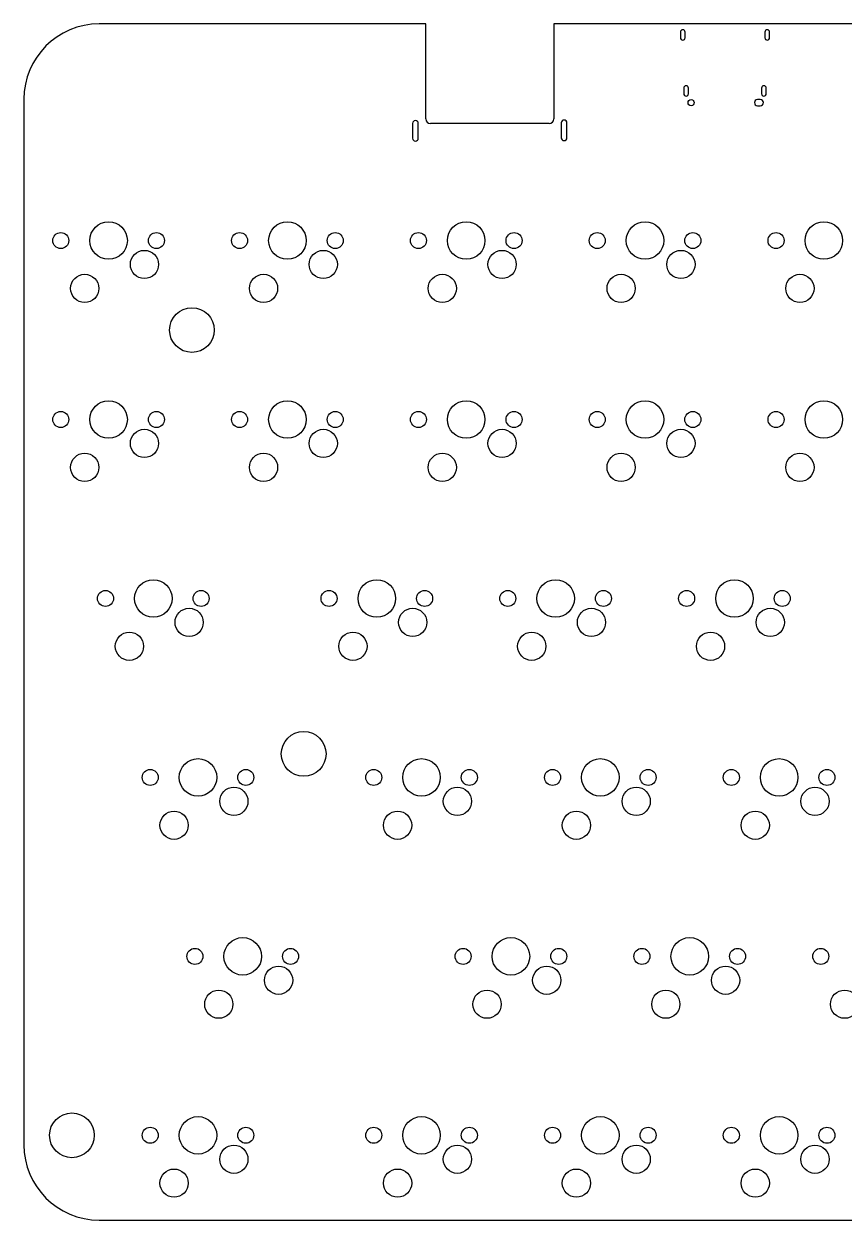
# Model space of a CAD drawing. Extents: x 1 to 300, y -114 to 13.
# Drawn here: x 1 to 88.2, y -114 to 13 of the extents above; entities that cross this region are included whole.
import ezdxf

# ---------------------------------------------------------------- set-up
doc = ezdxf.new("R2010")
doc.units = 0
doc.layers.add('Part__Feature439', color=7, linetype='CONTINUOUS')

msp = doc.modelspace()

# ---------------------------------------------------------------- linework, layer by layer
at = {"layer": 'Part__Feature439'}
for p, q in [((43.7, 13), (9, 13)), ((43.7, 13, 1.6), (9, 13, 1.6)), ((9, 13), (9, 13, 1.6)), ((43.7, 13), (9, 13)), ((9, 13), (9, 13, 1.6)), ((43.7, 13, 1.6), (9, 13, 1.6)), ((43.7, 10.9), (43.7, 13)), ((43.7, 10.9, 1.6), (43.7, 13, 1.6)), ((43.7, 13), (43.7, 13, 1.6)), ((43.7, 10.9), (43.7, 13)), ((43.7, 13), (43.7, 13, 1.6)), ((43.7, 10.9, 1.6), (43.7, 13, 1.6)), ((57.3, 13), (57.3, 10.9)), ((243.7, 13), (57.3, 13)), ((243.7, 13, 1.6), (57.3, 13, 1.6)), ((57.3, 13, 1.6), (57.3, 10.9, 1.6)), ((243.7, 13), (57.3, 13)), ((57.3, 13), (57.3, 13, 1.6)), ((243.7, 13, 1.6), (57.3, 13, 1.6)), ((57.3, 13), (57.3, 13, 1.6)), ((57.3, 13), (57.3, 10.9)), ((57.3, 13, 1.6), (57.3, 10.9, 1.6)), ((70.76, 12.14), (70.76, 11.54)), ((70.76, 12.14, 1.6), (70.76, 11.54, 1.6)), ((70.76, 12.14), (70.76, 12.14, 1.6)), ((70.76, 12.14), (70.76, 12.14, 1.6)), ((70.76, 12.14, 1.6), (70.76, 11.54, 1.6)), ((70.76, 12.14), (70.76, 11.54)), ((70.76, 11.54), (70.76, 11.54, 1.6)), ((70.76, 11.54), (70.76, 11.54, 1.6)), ((71.26, 11.54), (71.26, 12.14)), ((71.26, 11.54, 1.6), (71.26, 12.14, 1.6)), ((71.26, 12.14), (71.26, 12.14, 1.6)), ((71.26, 11.54, 1.6), (71.26, 12.14, 1.6)), ((71.26, 12.14), (71.26, 12.14, 1.6)), ((71.26, 11.54), (71.26, 12.14)), ((71.26, 11.54), (71.26, 11.54, 1.6)), ((71.26, 11.54), (71.26, 11.54, 1.6)), ((79.74, 12.14), (79.74, 11.54)), ((79.74, 12.14, 1.6), (79.74, 11.54, 1.6)), ((79.74, 12.14), (79.74, 12.14, 1.6)), ((79.74, 12.14), (79.74, 12.14, 1.6)), ((79.74, 12.14, 1.6), (79.74, 11.54, 1.6)), ((79.74, 12.14), (79.74, 11.54)), ((79.74, 11.54), (79.74, 11.54, 1.6)), ((79.74, 11.54), (79.74, 11.54, 1.6)), ((80.24, 11.54), (80.24, 12.14)), ((80.24, 11.54, 1.6), (80.24, 12.14, 1.6)), ((80.24, 12.14), (80.24, 12.14, 1.6)), ((80.24, 11.54, 1.6), (80.24, 12.14, 1.6)), ((80.24, 12.14), (80.24, 12.14, 1.6)), ((80.24, 11.54), (80.24, 12.14)), ((80.24, 11.54), (80.24, 11.54, 1.6)), ((80.24, 11.54), (80.24, 11.54, 1.6)), ((43.7, 2.92), (43.7, 10.9)), ((43.7, 2.92, 1.6), (43.7, 10.9, 1.6)), ((43.7, 2.92), (43.7, 10.9)), ((43.7, 10.9), (43.7, 10.9, 1.6)), ((43.7, 2.92, 1.6), (43.7, 10.9, 1.6)), ((43.7, 10.9), (43.7, 10.9, 1.6)), ((57.3, 10.9), (57.3, 2.92)), ((57.3, 10.9, 1.6), (57.3, 2.92, 1.6)), ((57.3, 10.9), (57.3, 10.9, 1.6)), ((57.3, 10.9), (57.3, 10.9, 1.6)), ((57.3, 10.9), (57.3, 2.92)), ((57.3, 10.9, 1.6), (57.3, 2.92, 1.6)), ((71.12, 6.19), (71.12, 5.59)), ((71.12, 6.19, 1.6), (71.12, 5.59, 1.6)), ((71.12, 6.19), (71.12, 6.19, 1.6)), ((71.12, 6.19), (71.12, 6.19, 1.6)), ((71.12, 6.19, 1.6), (71.12, 5.59, 1.6)), ((71.12, 6.19), (71.12, 5.59)), ((71.12, 5.59), (71.12, 5.59, 1.6)), ((71.12, 5.59), (71.12, 5.59, 1.6)), ((71.62, 5.59), (71.62, 6.19)), ((71.62, 5.59, 1.6), (71.62, 6.19, 1.6)), ((71.62, 6.19), (71.62, 6.19, 1.6)), ((71.62, 5.59, 1.6), (71.62, 6.19, 1.6)), ((71.62, 6.19), (71.62, 6.19, 1.6)), ((71.62, 5.59), (71.62, 6.19)), ((71.62, 5.59), (71.62, 5.59, 1.6)), ((71.62, 5.59), (71.62, 5.59, 1.6)), ((79.38, 6.19), (79.38, 5.59)), ((79.38, 6.19, 1.6), (79.38, 5.59, 1.6)), ((79.38, 6.19), (79.38, 6.19, 1.6)), ((79.38, 6.19), (79.38, 6.19, 1.6)), ((79.38, 6.19, 1.6), (79.38, 5.59, 1.6)), ((79.38, 6.19), (79.38, 5.59)), ((79.38, 5.59), (79.38, 5.59, 1.6)), ((79.38, 5.59), (79.38, 5.59, 1.6)), ((79.88, 5.59), (79.88, 6.19)), ((79.88, 5.59, 1.6), (79.88, 6.19, 1.6)), ((79.88, 6.19), (79.88, 6.19, 1.6)), ((79.88, 5.59, 1.6), (79.88, 6.19, 1.6)), ((79.88, 6.19), (79.88, 6.19, 1.6)), ((79.88, 5.59), (79.88, 6.19)), ((79.88, 5.59), (79.88, 5.59, 1.6)), ((79.88, 5.59), (79.88, 5.59, 1.6)), ((1, 5), (1, -106)), ((1, 5, 1.6), (1, -106, 1.6)), ((1, 5), (1, 5, 1.6)), ((1, 5), (1, -106)), ((1, 5, 1.6), (1, -106, 1.6)), ((1, 5), (1, 5, 1.6)), ((71.575, 4.64), (71.575, 4.64, 1.6)), ((71.575, 4.64), (71.575, 4.64, 1.6)), ((79.25, 4.965), (78.95, 4.965)), ((79.25, 4.965, 1.6), (78.95, 4.965, 1.6)), ((79.25, 4.965, 1.6), (78.95, 4.965, 1.6)), ((78.95, 4.965), (78.95, 4.965, 1.6)), ((79.25, 4.965), (78.95, 4.965)), ((78.95, 4.965), (78.95, 4.965, 1.6)), ((78.95, 4.315), (79.25, 4.315)), ((78.95, 4.315, 1.6), (79.25, 4.315, 1.6)), ((78.95, 4.315), (78.95, 4.315, 1.6)), ((78.95, 4.315, 1.6), (79.25, 4.315, 1.6)), ((78.95, 4.315), (79.25, 4.315)), ((78.95, 4.315), (78.95, 4.315, 1.6)), ((79.25, 4.965), (79.25, 4.965, 1.6)), ((79.25, 4.965), (79.25, 4.965, 1.6)), ((79.25, 4.315), (79.25, 4.315, 1.6)), ((79.25, 4.315), (79.25, 4.315, 1.6)), ((43.7, 2.92), (43.7, 2.92, 1.6)), ((43.7, 2.92), (43.7, 2.92, 1.6)), ((57.3, 2.92), (57.3, 2.92, 1.6)), ((57.3, 2.92), (57.3, 2.92, 1.6)), ((42.3, 2.44), (42.3, 0.86)), ((42.3, 2.44, 1.6), (42.3, 0.86, 1.6)), ((42.3, 2.44), (42.3, 2.44, 1.6)), ((42.3, 2.44, 1.6), (42.3, 0.86, 1.6)), ((42.3, 2.44), (42.3, 0.86)), ((42.3, 2.44), (42.3, 2.44, 1.6)), ((42.9, 0.86), (42.9, 2.44)), ((42.9, 0.86, 1.6), (42.9, 2.44, 1.6)), ((42.9, 0.86, 1.6), (42.9, 2.44, 1.6)), ((42.9, 2.44), (42.9, 2.44, 1.6)), ((42.9, 0.86), (42.9, 2.44)), ((42.9, 2.44), (42.9, 2.44, 1.6)), ((56.8, 2.42), (44.2, 2.42)), ((56.8, 2.42, 1.6), (44.2, 2.42, 1.6)), ((56.8, 2.42), (44.2, 2.42)), ((44.2, 2.42), (44.2, 2.42, 1.6)), ((56.8, 2.42, 1.6), (44.2, 2.42, 1.6)), ((44.2, 2.42), (44.2, 2.42, 1.6)), ((56.8, 2.42), (56.8, 2.42, 1.6)), ((56.8, 2.42), (56.8, 2.42, 1.6)), ((58.1, 2.49), (58.1, 0.91)), ((58.1, 2.49, 1.6), (58.1, 0.91, 1.6)), ((58.1, 2.49), (58.1, 2.49, 1.6)), ((58.1, 2.49, 1.6), (58.1, 0.91, 1.6)), ((58.1, 2.49), (58.1, 0.91)), ((58.1, 2.49), (58.1, 2.49, 1.6)), ((58.7, 0.91), (58.7, 2.49)), ((58.7, 0.91, 1.6), (58.7, 2.49, 1.6)), ((58.7, 0.91, 1.6), (58.7, 2.49, 1.6)), ((58.7, 2.49), (58.7, 2.49, 1.6)), ((58.7, 0.91), (58.7, 2.49)), ((58.7, 2.49), (58.7, 2.49, 1.6)), ((42.3, 0.86), (42.3, 0.86, 1.6)), ((42.3, 0.86), (42.3, 0.86, 1.6)), ((42.9, 0.86), (42.9, 0.86, 1.6)), ((42.9, 0.86), (42.9, 0.86, 1.6)), ((58.1, 0.91), (58.1, 0.91, 1.6)), ((58.1, 0.91), (58.1, 0.91, 1.6)), ((58.7, 0.91), (58.7, 0.91, 1.6)), ((58.7, 0.91), (58.7, 0.91, 1.6)), ((4.0691, -10), (4.0691, -10, 1.6)), ((4.0691, -10), (4.0691, -10, 1.6)), ((8.0061, -10), (8.0061, -10, 1.6)), ((8.0061, -10), (8.0061, -10, 1.6)), ((14.2291, -10), (14.2291, -10, 1.6)), ((14.2291, -10), (14.2291, -10, 1.6)), ((23.0691, -10), (23.0691, -10, 1.6)), ((23.0691, -10), (23.0691, -10, 1.6)), ((27.0061, -10), (27.0061, -10, 1.6)), ((27.0061, -10), (27.0061, -10, 1.6)), ((33.2291, -10), (33.2291, -10, 1.6)), ((33.2291, -10), (33.2291, -10, 1.6)), ((42.0691, -10), (42.0691, -10, 1.6)), ((42.0691, -10), (42.0691, -10, 1.6)), ((46.0061, -10), (46.0061, -10, 1.6)), ((46.0061, -10), (46.0061, -10, 1.6)), ((52.2291, -10), (52.2291, -10, 1.6)), ((52.2291, -10), (52.2291, -10, 1.6)), ((61.0691, -10), (61.0691, -10, 1.6)), ((61.0691, -10), (61.0691, -10, 1.6)), ((65.0061, -10), (65.0061, -10, 1.6)), ((65.0061, -10), (65.0061, -10, 1.6)), ((71.2291, -10), (71.2291, -10, 1.6)), ((71.2291, -10), (71.2291, -10, 1.6)), ((80.0691, -10), (80.0691, -10, 1.6)), ((80.0691, -10), (80.0691, -10, 1.6)), ((84.0061, -10), (84.0061, -10, 1.6)), ((84.0061, -10), (84.0061, -10, 1.6)), ((12.31, -12.54), (12.31, -12.54, 1.6)), ((12.31, -12.54), (12.31, -12.54, 1.6)), ((31.31, -12.54), (31.31, -12.54, 1.6)), ((31.31, -12.54), (31.31, -12.54, 1.6)), ((50.31, -12.54), (50.31, -12.54, 1.6)), ((50.31, -12.54), (50.31, -12.54, 1.6)), ((69.31, -12.54), (69.31, -12.54, 1.6)), ((69.31, -12.54), (69.31, -12.54, 1.6)), ((5.96, -15.08), (5.96, -15.08, 1.6)), ((5.96, -15.08), (5.96, -15.08, 1.6)), ((24.96, -15.08), (24.96, -15.08, 1.6)), ((24.96, -15.08), (24.96, -15.08, 1.6)), ((43.96, -15.08), (43.96, -15.08, 1.6)), ((43.96, -15.08), (43.96, -15.08, 1.6)), ((62.96, -15.08), (62.96, -15.08, 1.6)), ((62.96, -15.08), (62.96, -15.08, 1.6)), ((81.96, -15.08), (81.96, -15.08, 1.6)), ((81.96, -15.08), (81.96, -15.08, 1.6)), ((16.4767, -19.5058), (16.4767, -19.5058, 1.6)), ((16.4767, -19.5058), (16.4767, -19.5058, 1.6)), ((4.0691, -29), (4.0691, -29, 1.6)), ((4.0691, -29), (4.0691, -29, 1.6)), ((8.0061, -29), (8.0061, -29, 1.6)), ((8.0061, -29), (8.0061, -29, 1.6)), ((14.2291, -29), (14.2291, -29, 1.6)), ((14.2291, -29), (14.2291, -29, 1.6)), ((23.0691, -29), (23.0691, -29, 1.6)), ((23.0691, -29), (23.0691, -29, 1.6)), ((27.0061, -29), (27.0061, -29, 1.6)), ((27.0061, -29), (27.0061, -29, 1.6)), ((33.2291, -29), (33.2291, -29, 1.6)), ((33.2291, -29), (33.2291, -29, 1.6)), ((42.0691, -29), (42.0691, -29, 1.6)), ((42.0691, -29), (42.0691, -29, 1.6)), ((46.0061, -29), (46.0061, -29, 1.6)), ((46.0061, -29), (46.0061, -29, 1.6)), ((52.2291, -29), (52.2291, -29, 1.6)), ((52.2291, -29), (52.2291, -29, 1.6)), ((61.0691, -29), (61.0691, -29, 1.6)), ((61.0691, -29), (61.0691, -29, 1.6)), ((65.0061, -29), (65.0061, -29, 1.6)), ((65.0061, -29), (65.0061, -29, 1.6)), ((71.2291, -29), (71.2291, -29, 1.6)), ((71.2291, -29), (71.2291, -29, 1.6)), ((80.0691, -29), (80.0691, -29, 1.6)), ((80.0691, -29), (80.0691, -29, 1.6)), ((84.0061, -29), (84.0061, -29, 1.6)), ((84.0061, -29), (84.0061, -29, 1.6)), ((12.31, -31.54), (12.31, -31.54, 1.6)), ((12.31, -31.54), (12.31, -31.54, 1.6)), ((31.31, -31.54), (31.31, -31.54, 1.6)), ((31.31, -31.54), (31.31, -31.54, 1.6)), ((50.31, -31.54), (50.31, -31.54, 1.6)), ((50.31, -31.54), (50.31, -31.54, 1.6)), ((69.31, -31.54), (69.31, -31.54, 1.6)), ((69.31, -31.54), (69.31, -31.54, 1.6)), ((5.96, -34.08), (5.96, -34.08, 1.6)), ((5.96, -34.08), (5.96, -34.08, 1.6)), ((24.96, -34.08), (24.96, -34.08, 1.6)), ((24.96, -34.08), (24.96, -34.08, 1.6)), ((43.96, -34.08), (43.96, -34.08, 1.6)), ((43.96, -34.08), (43.96, -34.08, 1.6)), ((62.96, -34.08), (62.96, -34.08, 1.6)), ((62.96, -34.08), (62.96, -34.08, 1.6)), ((81.96, -34.08), (81.96, -34.08, 1.6)), ((81.96, -34.08), (81.96, -34.08, 1.6)), ((8.8191, -48), (8.8191, -48, 1.6)), ((8.8191, -48), (8.8191, -48, 1.6)), ((12.7561, -48), (12.7561, -48, 1.6)), ((12.7561, -48), (12.7561, -48, 1.6)), ((18.9791, -48), (18.9791, -48, 1.6)), ((18.9791, -48), (18.9791, -48, 1.6)), ((32.5691, -48), (32.5691, -48, 1.6)), ((32.5691, -48), (32.5691, -48, 1.6)), ((36.5061, -48), (36.5061, -48, 1.6)), ((36.5061, -48), (36.5061, -48, 1.6)), ((42.7291, -48), (42.7291, -48, 1.6)), ((42.7291, -48), (42.7291, -48, 1.6)), ((51.5691, -48), (51.5691, -48, 1.6)), ((51.5691, -48), (51.5691, -48, 1.6)), ((55.5061, -48), (55.5061, -48, 1.6)), ((55.5061, -48), (55.5061, -48, 1.6)), ((61.7291, -48), (61.7291, -48, 1.6)), ((61.7291, -48), (61.7291, -48, 1.6)), ((70.5691, -48), (70.5691, -48, 1.6)), ((70.5691, -48), (70.5691, -48, 1.6)), ((74.5061, -48), (74.5061, -48, 1.6)), ((74.5061, -48), (74.5061, -48, 1.6)), ((80.7291, -48), (80.7291, -48, 1.6)), ((80.7291, -48), (80.7291, -48, 1.6)), ((17.06, -50.54), (17.06, -50.54, 1.6)), ((17.06, -50.54), (17.06, -50.54, 1.6)), ((40.81, -50.54), (40.81, -50.54, 1.6)), ((40.81, -50.54), (40.81, -50.54, 1.6)), ((59.81, -50.54), (59.81, -50.54, 1.6)), ((59.81, -50.54), (59.81, -50.54, 1.6)), ((78.81, -50.54), (78.81, -50.54, 1.6)), ((78.81, -50.54), (78.81, -50.54, 1.6)), ((10.71, -53.08), (10.71, -53.08, 1.6)), ((10.71, -53.08), (10.71, -53.08, 1.6)), ((34.46, -53.08), (34.46, -53.08, 1.6)), ((34.46, -53.08), (34.46, -53.08, 1.6)), ((53.46, -53.08), (53.46, -53.08, 1.6)), ((53.46, -53.08), (53.46, -53.08, 1.6)), ((72.46, -53.08), (72.46, -53.08, 1.6)), ((72.46, -53.08), (72.46, -53.08, 1.6)), ((28.3517, -64.5), (28.3517, -64.5, 1.6)), ((28.3517, -64.5), (28.3517, -64.5, 1.6)), ((13.5691, -67), (13.5691, -67, 1.6)), ((13.5691, -67), (13.5691, -67, 1.6)), ((17.5061, -67), (17.5061, -67, 1.6)), ((17.5061, -67), (17.5061, -67, 1.6)), ((23.7291, -67), (23.7291, -67, 1.6)), ((23.7291, -67), (23.7291, -67, 1.6)), ((37.3191, -67), (37.3191, -67, 1.6)), ((37.3191, -67), (37.3191, -67, 1.6)), ((41.2561, -67), (41.2561, -67, 1.6)), ((41.2561, -67), (41.2561, -67, 1.6)), ((47.4791, -67), (47.4791, -67, 1.6)), ((47.4791, -67), (47.4791, -67, 1.6)), ((56.3191, -67), (56.3191, -67, 1.6)), ((56.3191, -67), (56.3191, -67, 1.6)), ((60.2561, -67), (60.2561, -67, 1.6)), ((60.2561, -67), (60.2561, -67, 1.6)), ((66.4791, -67), (66.4791, -67, 1.6)), ((66.4791, -67), (66.4791, -67, 1.6)), ((75.3191, -67), (75.3191, -67, 1.6)), ((75.3191, -67), (75.3191, -67, 1.6)), ((79.2561, -67), (79.2561, -67, 1.6)), ((79.2561, -67), (79.2561, -67, 1.6)), ((85.4791, -67), (85.4791, -67, 1.6)), ((85.4791, -67), (85.4791, -67, 1.6)), ((21.81, -69.54), (21.81, -69.54, 1.6)), ((21.81, -69.54), (21.81, -69.54, 1.6)), ((45.56, -69.54), (45.56, -69.54, 1.6)), ((45.56, -69.54), (45.56, -69.54, 1.6)), ((64.56, -69.54), (64.56, -69.54, 1.6)), ((64.56, -69.54), (64.56, -69.54, 1.6)), ((83.56, -69.54), (83.56, -69.54, 1.6)), ((83.56, -69.54), (83.56, -69.54, 1.6)), ((15.46, -72.08), (15.46, -72.08, 1.6)), ((15.46, -72.08), (15.46, -72.08, 1.6)), ((39.21, -72.08), (39.21, -72.08, 1.6)), ((39.21, -72.08), (39.21, -72.08, 1.6)), ((58.21, -72.08), (58.21, -72.08, 1.6)), ((58.21, -72.08), (58.21, -72.08, 1.6)), ((77.21, -72.08), (77.21, -72.08, 1.6)), ((77.21, -72.08), (77.21, -72.08, 1.6)), ((18.3191, -86), (18.3191, -86, 1.6)), ((18.3191, -86), (18.3191, -86, 1.6)), ((22.2561, -86), (22.2561, -86, 1.6)), ((22.2561, -86), (22.2561, -86, 1.6)), ((28.4791, -86), (28.4791, -86, 1.6)), ((28.4791, -86), (28.4791, -86, 1.6)), ((46.8191, -86), (46.8191, -86, 1.6)), ((46.8191, -86), (46.8191, -86, 1.6)), ((50.7561, -86), (50.7561, -86, 1.6)), ((50.7561, -86), (50.7561, -86, 1.6)), ((56.9791, -86), (56.9791, -86, 1.6)), ((56.9791, -86), (56.9791, -86, 1.6)), ((65.8191, -86), (65.8191, -86, 1.6)), ((65.8191, -86), (65.8191, -86, 1.6)), ((69.7561, -86), (69.7561, -86, 1.6)), ((69.7561, -86), (69.7561, -86, 1.6)), ((75.9791, -86), (75.9791, -86, 1.6)), ((75.9791, -86), (75.9791, -86, 1.6)), ((84.8191, -86), (84.8191, -86, 1.6)), ((84.8191, -86), (84.8191, -86, 1.6)), ((26.56, -88.54), (26.56, -88.54, 1.6)), ((26.56, -88.54), (26.56, -88.54, 1.6)), ((55.06, -88.54), (55.06, -88.54, 1.6)), ((55.06, -88.54), (55.06, -88.54, 1.6)), ((74.06, -88.54), (74.06, -88.54, 1.6)), ((74.06, -88.54), (74.06, -88.54, 1.6)), ((20.21, -91.08), (20.21, -91.08, 1.6)), ((20.21, -91.08), (20.21, -91.08, 1.6)), ((48.71, -91.08), (48.71, -91.08, 1.6)), ((48.71, -91.08), (48.71, -91.08, 1.6)), ((67.71, -91.08), (67.71, -91.08, 1.6)), ((67.71, -91.08), (67.71, -91.08, 1.6)), ((86.71, -91.08), (86.71, -91.08, 1.6)), ((86.71, -91.08), (86.71, -91.08, 1.6)), ((3.7267, -105), (3.7267, -105, 1.6)), ((3.7267, -105), (3.7267, -105, 1.6)), ((13.5691, -105), (13.5691, -105, 1.6)), ((13.5691, -105), (13.5691, -105, 1.6)), ((17.5061, -105), (17.5061, -105, 1.6)), ((17.5061, -105), (17.5061, -105, 1.6)), ((23.7291, -105), (23.7291, -105, 1.6)), ((23.7291, -105), (23.7291, -105, 1.6)), ((37.3191, -105), (37.3191, -105, 1.6)), ((37.3191, -105), (37.3191, -105, 1.6)), ((41.2561, -105), (41.2561, -105, 1.6)), ((41.2561, -105), (41.2561, -105, 1.6)), ((47.4791, -105), (47.4791, -105, 1.6)), ((47.4791, -105), (47.4791, -105, 1.6)), ((56.3191, -105), (56.3191, -105, 1.6)), ((56.3191, -105), (56.3191, -105, 1.6)), ((60.2561, -105), (60.2561, -105, 1.6)), ((60.2561, -105), (60.2561, -105, 1.6)), ((66.4791, -105), (66.4791, -105, 1.6)), ((66.4791, -105), (66.4791, -105, 1.6)), ((75.3191, -105), (75.3191, -105, 1.6)), ((75.3191, -105), (75.3191, -105, 1.6)), ((79.2561, -105), (79.2561, -105, 1.6)), ((79.2561, -105), (79.2561, -105, 1.6)), ((85.4791, -105), (85.4791, -105, 1.6)), ((85.4791, -105), (85.4791, -105, 1.6)), ((1, -106), (1, -106, 1.6)), ((1, -106), (1, -106, 1.6)), ((21.81, -107.54), (21.81, -107.54, 1.6)), ((21.81, -107.54), (21.81, -107.54, 1.6)), ((45.56, -107.54), (45.56, -107.54, 1.6)), ((45.56, -107.54), (45.56, -107.54, 1.6)), ((64.56, -107.54), (64.56, -107.54, 1.6)), ((64.56, -107.54), (64.56, -107.54, 1.6)), ((83.56, -107.54), (83.56, -107.54, 1.6)), ((83.56, -107.54), (83.56, -107.54, 1.6)), ((15.46, -110.08), (15.46, -110.08, 1.6)), ((15.46, -110.08), (15.46, -110.08, 1.6)), ((39.21, -110.08), (39.21, -110.08, 1.6)), ((39.21, -110.08), (39.21, -110.08, 1.6)), ((58.21, -110.08), (58.21, -110.08, 1.6)), ((58.21, -110.08), (58.21, -110.08, 1.6)), ((77.21, -110.08), (77.21, -110.08, 1.6)), ((77.21, -110.08), (77.21, -110.08, 1.6)), ((9, -114), (292, -114)), ((9, -114, 1.6), (292, -114, 1.6)), ((9, -114), (9, -114, 1.6)), ((9, -114), (292, -114)), ((9, -114, 1.6), (292, -114, 1.6)), ((9, -114), (9, -114, 1.6))]:
    msp.add_line(p, q, dxfattribs=at)
for centre, radius in [((71.9, 4.64), 0.325), ((71.9, 4.64), 0.325), ((71.9, 4.64), 0.325), ((71.9, 4.64), 0.325), ((10, -10), 1.9939), ((10, -10), 1.9939), ((10, -10), 1.9939), ((10, -10), 1.9939), ((29, -10), 1.9939), ((29, -10), 1.9939), ((29, -10), 1.9939), ((29, -10), 1.9939), ((48, -10), 1.9939), ((48, -10), 1.9939), ((48, -10), 1.9939), ((48, -10), 1.9939), ((67, -10), 1.9939), ((67, -10), 1.9939), ((67, -10), 1.9939), ((67, -10), 1.9939), ((86, -10), 1.9939), ((86, -10), 1.9939), ((86, -10), 1.9939), ((86, -10), 1.9939), ((4.92, -10), 0.8509), ((4.92, -10), 0.8509), ((4.92, -10), 0.8509), ((4.92, -10), 0.8509), ((15.08, -10), 0.8509), ((15.08, -10), 0.8509), ((15.08, -10), 0.8509), ((15.08, -10), 0.8509), ((23.92, -10), 0.8509), ((23.92, -10), 0.8509), ((23.92, -10), 0.8509), ((23.92, -10), 0.8509), ((34.08, -10), 0.8509), ((34.08, -10), 0.8509), ((34.08, -10), 0.8509), ((34.08, -10), 0.8509), ((42.92, -10), 0.8509), ((42.92, -10), 0.8509), ((42.92, -10), 0.8509), ((42.92, -10), 0.8509), ((53.08, -10), 0.8509), ((53.08, -10), 0.8509), ((53.08, -10), 0.8509), ((53.08, -10), 0.8509), ((61.92, -10), 0.8509), ((61.92, -10), 0.8509), ((61.92, -10), 0.8509), ((61.92, -10), 0.8509), ((72.08, -10), 0.8509), ((72.08, -10), 0.8509), ((72.08, -10), 0.8509), ((72.08, -10), 0.8509), ((80.92, -10), 0.8509), ((80.92, -10), 0.8509), ((80.92, -10), 0.8509), ((80.92, -10), 0.8509), ((13.81, -12.54), 1.5), ((13.81, -12.54), 1.5), ((13.81, -12.54), 1.5), ((13.81, -12.54), 1.5), ((32.81, -12.54), 1.5), ((32.81, -12.54), 1.5), ((32.81, -12.54), 1.5), ((32.81, -12.54), 1.5), ((51.81, -12.54), 1.5), ((51.81, -12.54), 1.5), ((51.81, -12.54), 1.5), ((51.81, -12.54), 1.5), ((70.81, -12.54), 1.5), ((70.81, -12.54), 1.5), ((70.81, -12.54), 1.5), ((70.81, -12.54), 1.5), ((7.46, -15.08), 1.5), ((7.46, -15.08), 1.5), ((7.46, -15.08), 1.5), ((7.46, -15.08), 1.5), ((26.46, -15.08), 1.5), ((26.46, -15.08), 1.5), ((26.46, -15.08), 1.5), ((26.46, -15.08), 1.5), ((45.46, -15.08), 1.5), ((45.46, -15.08), 1.5), ((45.46, -15.08), 1.5), ((45.46, -15.08), 1.5), ((64.46, -15.08), 1.5), ((64.46, -15.08), 1.5), ((64.46, -15.08), 1.5), ((64.46, -15.08), 1.5), ((83.46, -15.08), 1.5), ((83.46, -15.08), 1.5), ((83.46, -15.08), 1.5), ((83.46, -15.08), 1.5), ((18.8517, -19.5058), 2.375), ((18.8517, -19.5058), 2.375), ((18.8517, -19.5058), 2.375), ((18.8517, -19.5058), 2.375), ((10, -29), 1.9939), ((10, -29), 1.9939), ((10, -29), 1.9939), ((10, -29), 1.9939), ((29, -29), 1.9939), ((29, -29), 1.9939), ((29, -29), 1.9939), ((29, -29), 1.9939), ((48, -29), 1.9939), ((48, -29), 1.9939), ((48, -29), 1.9939), ((48, -29), 1.9939), ((67, -29), 1.9939), ((67, -29), 1.9939), ((67, -29), 1.9939), ((67, -29), 1.9939), ((86, -29), 1.9939), ((86, -29), 1.9939), ((86, -29), 1.9939), ((86, -29), 1.9939), ((4.92, -29), 0.8509), ((4.92, -29), 0.8509), ((4.92, -29), 0.8509), ((4.92, -29), 0.8509), ((15.08, -29), 0.8509), ((15.08, -29), 0.8509), ((15.08, -29), 0.8509), ((15.08, -29), 0.8509), ((23.92, -29), 0.8509), ((23.92, -29), 0.8509), ((23.92, -29), 0.8509), ((23.92, -29), 0.8509), ((34.08, -29), 0.8509), ((34.08, -29), 0.8509), ((34.08, -29), 0.8509), ((34.08, -29), 0.8509), ((42.92, -29), 0.8509), ((42.92, -29), 0.8509), ((42.92, -29), 0.8509), ((42.92, -29), 0.8509), ((53.08, -29), 0.8509), ((53.08, -29), 0.8509), ((53.08, -29), 0.8509), ((53.08, -29), 0.8509), ((61.92, -29), 0.8509), ((61.92, -29), 0.8509), ((61.92, -29), 0.8509), ((61.92, -29), 0.8509), ((72.08, -29), 0.8509), ((72.08, -29), 0.8509), ((72.08, -29), 0.8509), ((72.08, -29), 0.8509), ((80.92, -29), 0.8509), ((80.92, -29), 0.8509), ((80.92, -29), 0.8509), ((80.92, -29), 0.8509), ((13.81, -31.54), 1.5), ((13.81, -31.54), 1.5), ((13.81, -31.54), 1.5), ((13.81, -31.54), 1.5), ((32.81, -31.54), 1.5), ((32.81, -31.54), 1.5), ((32.81, -31.54), 1.5), ((32.81, -31.54), 1.5), ((51.81, -31.54), 1.5), ((51.81, -31.54), 1.5), ((51.81, -31.54), 1.5), ((51.81, -31.54), 1.5), ((70.81, -31.54), 1.5), ((70.81, -31.54), 1.5), ((70.81, -31.54), 1.5), ((70.81, -31.54), 1.5), ((7.46, -34.08), 1.5), ((7.46, -34.08), 1.5), ((7.46, -34.08), 1.5), ((7.46, -34.08), 1.5), ((26.46, -34.08), 1.5), ((26.46, -34.08), 1.5), ((26.46, -34.08), 1.5), ((26.46, -34.08), 1.5), ((45.46, -34.08), 1.5), ((45.46, -34.08), 1.5), ((45.46, -34.08), 1.5), ((45.46, -34.08), 1.5), ((64.46, -34.08), 1.5), ((64.46, -34.08), 1.5), ((64.46, -34.08), 1.5), ((64.46, -34.08), 1.5), ((83.46, -34.08), 1.5), ((83.46, -34.08), 1.5), ((83.46, -34.08), 1.5), ((83.46, -34.08), 1.5), ((14.75, -48), 1.9939), ((14.75, -48), 1.9939), ((14.75, -48), 1.9939), ((14.75, -48), 1.9939), ((38.5, -48), 1.9939), ((38.5, -48), 1.9939), ((38.5, -48), 1.9939), ((38.5, -48), 1.9939), ((57.5, -48), 1.9939), ((57.5, -48), 1.9939), ((57.5, -48), 1.9939), ((57.5, -48), 1.9939), ((76.5, -48), 1.9939), ((76.5, -48), 1.9939), ((76.5, -48), 1.9939), ((76.5, -48), 1.9939), ((9.67, -48), 0.8509), ((9.67, -48), 0.8509), ((9.67, -48), 0.8509), ((9.67, -48), 0.8509), ((19.83, -48), 0.8509), ((19.83, -48), 0.8509), ((19.83, -48), 0.8509), ((19.83, -48), 0.8509), ((33.42, -48), 0.8509), ((33.42, -48), 0.8509), ((33.42, -48), 0.8509), ((33.42, -48), 0.8509), ((43.58, -48), 0.8509), ((43.58, -48), 0.8509), ((43.58, -48), 0.8509), ((43.58, -48), 0.8509), ((52.42, -48), 0.8509), ((52.42, -48), 0.8509), ((52.42, -48), 0.8509), ((52.42, -48), 0.8509), ((62.58, -48), 0.8509), ((62.58, -48), 0.8509), ((62.58, -48), 0.8509), ((62.58, -48), 0.8509), ((71.42, -48), 0.8509), ((71.42, -48), 0.8509), ((71.42, -48), 0.8509), ((71.42, -48), 0.8509), ((81.58, -48), 0.8509), ((81.58, -48), 0.8509), ((81.58, -48), 0.8509), ((81.58, -48), 0.8509), ((18.56, -50.54), 1.5), ((18.56, -50.54), 1.5), ((18.56, -50.54), 1.5), ((18.56, -50.54), 1.5), ((42.31, -50.54), 1.5), ((42.31, -50.54), 1.5), ((42.31, -50.54), 1.5), ((42.31, -50.54), 1.5), ((61.31, -50.54), 1.5), ((61.31, -50.54), 1.5), ((61.31, -50.54), 1.5), ((61.31, -50.54), 1.5), ((80.31, -50.54), 1.5), ((80.31, -50.54), 1.5), ((80.31, -50.54), 1.5), ((80.31, -50.54), 1.5), ((12.21, -53.08), 1.5), ((12.21, -53.08), 1.5), ((12.21, -53.08), 1.5), ((12.21, -53.08), 1.5), ((35.96, -53.08), 1.5), ((35.96, -53.08), 1.5), ((35.96, -53.08), 1.5), ((35.96, -53.08), 1.5), ((54.96, -53.08), 1.5), ((54.96, -53.08), 1.5), ((54.96, -53.08), 1.5), ((54.96, -53.08), 1.5), ((73.96, -53.08), 1.5), ((73.96, -53.08), 1.5), ((73.96, -53.08), 1.5), ((73.96, -53.08), 1.5), ((30.7267, -64.5), 2.375), ((30.7267, -64.5), 2.375), ((30.7267, -64.5), 2.375), ((30.7267, -64.5), 2.375), ((19.5, -67), 1.9939), ((19.5, -67), 1.9939), ((19.5, -67), 1.9939), ((19.5, -67), 1.9939), ((43.25, -67), 1.9939), ((43.25, -67), 1.9939), ((43.25, -67), 1.9939), ((43.25, -67), 1.9939), ((62.25, -67), 1.9939), ((62.25, -67), 1.9939), ((62.25, -67), 1.9939), ((62.25, -67), 1.9939), ((81.25, -67), 1.9939), ((81.25, -67), 1.9939), ((81.25, -67), 1.9939), ((81.25, -67), 1.9939), ((14.42, -67), 0.8509), ((14.42, -67), 0.8509), ((14.42, -67), 0.8509), ((14.42, -67), 0.8509), ((24.58, -67), 0.8509), ((24.58, -67), 0.8509), ((24.58, -67), 0.8509), ((24.58, -67), 0.8509), ((38.17, -67), 0.8509), ((38.17, -67), 0.8509), ((38.17, -67), 0.8509), ((38.17, -67), 0.8509), ((48.33, -67), 0.8509), ((48.33, -67), 0.8509), ((48.33, -67), 0.8509), ((48.33, -67), 0.8509), ((57.17, -67), 0.8509), ((57.17, -67), 0.8509), ((57.17, -67), 0.8509), ((57.17, -67), 0.8509), ((67.33, -67), 0.8509), ((67.33, -67), 0.8509), ((67.33, -67), 0.8509), ((67.33, -67), 0.8509), ((76.17, -67), 0.8509), ((76.17, -67), 0.8509), ((76.17, -67), 0.8509), ((76.17, -67), 0.8509), ((86.33, -67), 0.8509), ((86.33, -67), 0.8509), ((86.33, -67), 0.8509), ((86.33, -67), 0.8509), ((23.31, -69.54), 1.5), ((23.31, -69.54), 1.5), ((23.31, -69.54), 1.5), ((23.31, -69.54), 1.5), ((47.06, -69.54), 1.5), ((47.06, -69.54), 1.5), ((47.06, -69.54), 1.5), ((47.06, -69.54), 1.5), ((66.06, -69.54), 1.5), ((66.06, -69.54), 1.5), ((66.06, -69.54), 1.5), ((66.06, -69.54), 1.5), ((85.06, -69.54), 1.5), ((85.06, -69.54), 1.5), ((85.06, -69.54), 1.5), ((85.06, -69.54), 1.5), ((16.96, -72.08), 1.5), ((16.96, -72.08), 1.5), ((16.96, -72.08), 1.5), ((16.96, -72.08), 1.5), ((40.71, -72.08), 1.5), ((40.71, -72.08), 1.5), ((40.71, -72.08), 1.5), ((40.71, -72.08), 1.5), ((59.71, -72.08), 1.5), ((59.71, -72.08), 1.5), ((59.71, -72.08), 1.5), ((59.71, -72.08), 1.5), ((78.71, -72.08), 1.5), ((78.71, -72.08), 1.5), ((78.71, -72.08), 1.5), ((78.71, -72.08), 1.5), ((24.25, -86), 1.9939), ((24.25, -86), 1.9939), ((24.25, -86), 1.9939), ((24.25, -86), 1.9939), ((52.75, -86), 1.9939), ((52.75, -86), 1.9939), ((52.75, -86), 1.9939), ((52.75, -86), 1.9939), ((71.75, -86), 1.9939), ((71.75, -86), 1.9939), ((71.75, -86), 1.9939), ((71.75, -86), 1.9939), ((19.17, -86), 0.8509), ((19.17, -86), 0.8509), ((19.17, -86), 0.8509), ((19.17, -86), 0.8509), ((29.33, -86), 0.8509), ((29.33, -86), 0.8509), ((29.33, -86), 0.8509), ((29.33, -86), 0.8509), ((47.67, -86), 0.8509), ((47.67, -86), 0.8509), ((47.67, -86), 0.8509), ((47.67, -86), 0.8509), ((57.83, -86), 0.8509), ((57.83, -86), 0.8509), ((57.83, -86), 0.8509), ((57.83, -86), 0.8509), ((66.67, -86), 0.8509), ((66.67, -86), 0.8509), ((66.67, -86), 0.8509), ((66.67, -86), 0.8509), ((76.83, -86), 0.8509), ((76.83, -86), 0.8509), ((76.83, -86), 0.8509), ((76.83, -86), 0.8509), ((85.67, -86), 0.8509), ((85.67, -86), 0.8509), ((85.67, -86), 0.8509), ((85.67, -86), 0.8509), ((28.06, -88.54), 1.5), ((28.06, -88.54), 1.5), ((28.06, -88.54), 1.5), ((28.06, -88.54), 1.5), ((56.56, -88.54), 1.5), ((56.56, -88.54), 1.5), ((56.56, -88.54), 1.5), ((56.56, -88.54), 1.5), ((75.56, -88.54), 1.5), ((75.56, -88.54), 1.5), ((75.56, -88.54), 1.5), ((75.56, -88.54), 1.5), ((21.71, -91.08), 1.5), ((21.71, -91.08), 1.5), ((21.71, -91.08), 1.5), ((21.71, -91.08), 1.5), ((50.21, -91.08), 1.5), ((50.21, -91.08), 1.5), ((50.21, -91.08), 1.5), ((50.21, -91.08), 1.5), ((69.21, -91.08), 1.5), ((69.21, -91.08), 1.5), ((69.21, -91.08), 1.5), ((69.21, -91.08), 1.5), ((88.21, -91.08), 1.5), ((88.21, -91.08), 1.5), ((88.21, -91.08), 1.5), ((88.21, -91.08), 1.5), ((6.1017, -105), 2.375), ((6.1017, -105), 2.375), ((6.1017, -105), 2.375), ((6.1017, -105), 2.375), ((19.5, -105), 1.9939), ((19.5, -105), 1.9939), ((19.5, -105), 1.9939), ((19.5, -105), 1.9939), ((43.25, -105), 1.9939), ((43.25, -105), 1.9939), ((43.25, -105), 1.9939), ((43.25, -105), 1.9939), ((62.25, -105), 1.9939), ((62.25, -105), 1.9939), ((62.25, -105), 1.9939), ((62.25, -105), 1.9939), ((81.25, -105), 1.9939), ((81.25, -105), 1.9939), ((81.25, -105), 1.9939), ((81.25, -105), 1.9939), ((14.42, -105), 0.8509), ((14.42, -105), 0.8509), ((14.42, -105), 0.8509), ((14.42, -105), 0.8509), ((24.58, -105), 0.8509), ((24.58, -105), 0.8509), ((24.58, -105), 0.8509), ((24.58, -105), 0.8509), ((38.17, -105), 0.8509), ((38.17, -105), 0.8509), ((38.17, -105), 0.8509), ((38.17, -105), 0.8509), ((48.33, -105), 0.8509), ((48.33, -105), 0.8509), ((48.33, -105), 0.8509), ((48.33, -105), 0.8509), ((57.17, -105), 0.8509), ((57.17, -105), 0.8509), ((57.17, -105), 0.8509), ((57.17, -105), 0.8509), ((67.33, -105), 0.8509), ((67.33, -105), 0.8509), ((67.33, -105), 0.8509), ((67.33, -105), 0.8509), ((76.17, -105), 0.8509), ((76.17, -105), 0.8509), ((76.17, -105), 0.8509), ((76.17, -105), 0.8509), ((86.33, -105), 0.8509), ((86.33, -105), 0.8509), ((86.33, -105), 0.8509), ((86.33, -105), 0.8509), ((23.31, -107.54), 1.5), ((23.31, -107.54), 1.5), ((23.31, -107.54), 1.5), ((23.31, -107.54), 1.5), ((47.06, -107.54), 1.5), ((47.06, -107.54), 1.5), ((47.06, -107.54), 1.5), ((47.06, -107.54), 1.5), ((66.06, -107.54), 1.5), ((66.06, -107.54), 1.5), ((66.06, -107.54), 1.5), ((66.06, -107.54), 1.5), ((85.06, -107.54), 1.5), ((85.06, -107.54), 1.5), ((85.06, -107.54), 1.5), ((85.06, -107.54), 1.5), ((16.96, -110.08), 1.5), ((16.96, -110.08), 1.5), ((16.96, -110.08), 1.5), ((16.96, -110.08), 1.5), ((40.71, -110.08), 1.5), ((40.71, -110.08), 1.5), ((40.71, -110.08), 1.5), ((40.71, -110.08), 1.5), ((59.71, -110.08), 1.5), ((59.71, -110.08), 1.5), ((59.71, -110.08), 1.5), ((59.71, -110.08), 1.5), ((78.71, -110.08), 1.5), ((78.71, -110.08), 1.5), ((78.71, -110.08), 1.5), ((78.71, -110.08), 1.5)]:
    msp.add_circle(centre, radius, dxfattribs=at)
for centre, radius, start, end in [((9, 5), 8, 90, 180), ((9, 5, 1.6), 8, 90, 180), ((9, 5), 8, 90, 180), ((9, 5, 1.6), 8, 90, 180), ((71.01, 12.14), 0.25, 0, 180), ((71.01, 12.14, 1.6), 0.25, 0, 180), ((71.01, 12.14), 0.25, 0, 180), ((71.01, 12.14, 1.6), 0.25, 0, 180), ((71.01, 11.54), 0.25, 180, 0), ((71.01, 11.54, 1.6), 0.25, 180, 0), ((71.01, 11.54), 0.25, 180, 0), ((71.01, 11.54, 1.6), 0.25, 180, 0), ((79.99, 12.14), 0.25, 0, 180), ((79.99, 12.14, 1.6), 0.25, 0, 180), ((79.99, 12.14), 0.25, 0, 180), ((79.99, 12.14, 1.6), 0.25, 0, 180), ((79.99, 11.54), 0.25, 180, 0), ((79.99, 11.54, 1.6), 0.25, 180, 0), ((79.99, 11.54), 0.25, 180, 0), ((79.99, 11.54, 1.6), 0.25, 180, 0), ((71.37, 6.19), 0.25, 0, 180), ((71.37, 6.19, 1.6), 0.25, 0, 180), ((71.37, 6.19), 0.25, 0, 180), ((71.37, 6.19, 1.6), 0.25, 0, 180), ((79.63, 6.19), 0.25, 0, 180), ((79.63, 6.19, 1.6), 0.25, 0, 180), ((79.63, 6.19), 0.25, 0, 180), ((79.63, 6.19, 1.6), 0.25, 0, 180), ((71.37, 5.59), 0.25, 180, 0), ((71.37, 5.59, 1.6), 0.25, 180, 0), ((71.37, 5.59), 0.25, 180, 0), ((71.37, 5.59, 1.6), 0.25, 180, 0), ((79.63, 5.59), 0.25, 180, 0), ((79.63, 5.59, 1.6), 0.25, 180, 0), ((79.63, 5.59), 0.25, 180, 0), ((79.63, 5.59, 1.6), 0.25, 180, 0), ((78.95, 4.64), 0.325, 90, -90), ((78.95, 4.64, 1.6), 0.325, 90, -90), ((78.95, 4.64), 0.325, 90, -90), ((78.95, 4.64, 1.6), 0.325, 90, -90), ((79.25, 4.64), 0.325, -90, 90), ((79.25, 4.64, 1.6), 0.325, -90, 90), ((79.25, 4.64), 0.325, -90, 90), ((79.25, 4.64, 1.6), 0.325, -90, 90), ((42.6, 2.44), 0.3, 0, 180), ((42.6, 2.44, 1.6), 0.3, 0, 180), ((42.6, 2.44), 0.3, 0, 180), ((42.6, 2.44, 1.6), 0.3, 0, 180), ((44.2, 2.92), 0.5, 180, -90), ((44.2, 2.92, 1.6), 0.5, 180, -90), ((44.2, 2.92), 0.5, 180, -90), ((44.2, 2.92, 1.6), 0.5, 180, -90), ((56.8, 2.92), 0.5, -90, 0), ((56.8, 2.92, 1.6), 0.5, -90, 0), ((56.8, 2.92), 0.5, -90, 0), ((56.8, 2.92, 1.6), 0.5, -90, 0), ((58.4, 2.49), 0.3, 0, 180), ((58.4, 2.49, 1.6), 0.3, 0, 180), ((58.4, 2.49), 0.3, 0, 180), ((58.4, 2.49, 1.6), 0.3, 0, 180), ((42.6, 0.86), 0.3, 180, 0), ((42.6, 0.86, 1.6), 0.3, 180, 0), ((42.6, 0.86), 0.3, 180, 0), ((42.6, 0.86, 1.6), 0.3, 180, 0), ((58.4, 0.91), 0.3, 180, 0), ((58.4, 0.91, 1.6), 0.3, 180, 0), ((58.4, 0.91), 0.3, 180, 0), ((58.4, 0.91, 1.6), 0.3, 180, 0), ((9, -106), 8, 180, -90), ((9, -106, 1.6), 8, 180, -90), ((9, -106), 8, 180, -90), ((9, -106, 1.6), 8, 180, -90)]:
    msp.add_arc(centre, radius, start, end, dxfattribs=at)

doc.saveas('drawing.dxf')
